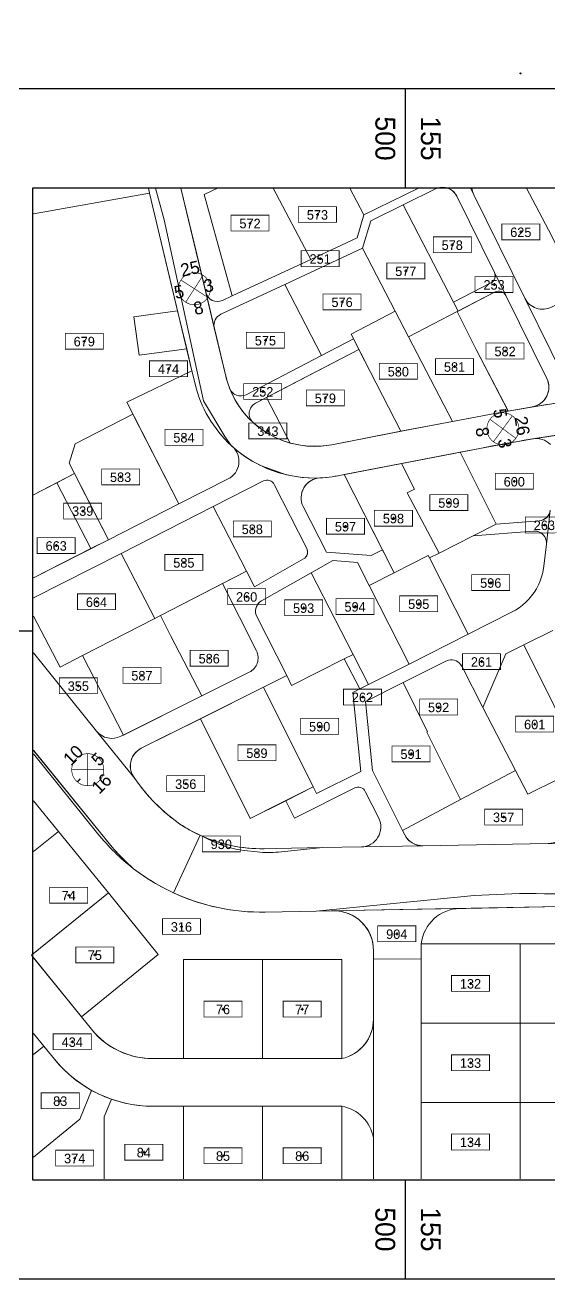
# Model space of a CAD drawing. Extents: x 155532 to 155646, y 598913 to 599004.
# Drawn here: x 155612.34 to 155625.57, y 598951.16 to 598982.8 of the extents above; entities that cross this region are included whole.
import ezdxf
from ezdxf.enums import TextEntityAlignment as Align

# ---------------------------------------------------------------- set-up
doc = ezdxf.new("R2010")
doc.units = 0
doc.header["$LTSCALE"] = 0.25
doc.layers.get('0').update_dxf_attribs({"linetype": 'CONTINUOUS'})
for name, color, linetype in [('M1202', 7, 'CONTINUOUS'), ('M1280', 7, 'CONTINUOUS'), ('Mrozeta', 7, 'CONTINUOUS'), ('PCELL', 160, 'CONTINUOUS'), ('SCELLNO', 160, 'CONTINUOUS'), ('srozeta', 7, 'CONTINUOUS')]:
    doc.layers.add(name, color=color, linetype=linetype)
doc.styles.add('hebtxt', font='hebtxt')
doc.styles.add('MVT-NOS', font='mvt-nos')

# ---------------------------------------------------------------- blocks, each defined once
blk = doc.blocks.new('C1692')
at = {"color": 255}
blk.add_circle((0, 0), 0.05, dxfattribs=at)
at = {"style": 'hebtxt'}
blk.add_attdef('TEXT', text='', height=2, dxfattribs=at).set_placement((0, 1.5), align=Align.MIDDLE)
blk = doc.blocks.new('rozeta')
at = {"layer": 'Mrozeta', "const_width": 0.25}
blk.add_lwpolyline([(6.25, 0, 1), (-6.25, 0, 1)], format="xyb", close=True, dxfattribs=at)
for points in [[(4.42, -4.42), (-4.42, 4.42)], [(4.42, 4.42), (-4.42, -4.42)]]:
    blk.add_lwpolyline(points, dxfattribs=at)
at = {"layer": 'Mrozeta', "style": 'MVT-NOS'}
blk.add_attdef('ROADNO', text='', height=2.5, dxfattribs=at).set_placement((-0.01, 4.02), align=Align.MIDDLE)
blk.add_attdef('KBL', text='', height=2.5, dxfattribs=at).set_placement((-2.13, 0.04), align=Align.MIDDLE_RIGHT)
blk.add_attdef('KBR', text='', height=2.5, dxfattribs=at).set_placement((1.91, 0.04), align=Align.MIDDLE_LEFT)
blk.add_attdef('WIDTH', text='', height=2.5, dxfattribs=at).set_placement((-0.01, -5.06), align=Align.CENTER)
blk = doc.blocks.new('CELLNO')
at = {"color": 2}
for points in [[(-0.4, 0), (0.4, 0)], [(0, 0.4), (0, -0.4)]]:
    blk.add_lwpolyline(points, dxfattribs=at)
at = {"layer": 'SCELLNO', "const_width": 0.25}
blk.add_lwpolyline([(6, 2.5), (-6, 2.5), (-6, -2.5), (6, -2.5)], close=True, dxfattribs=at)
at = {"layer": 'SCELLNO', "style": 'MVT-NOS'}
blk.add_attdef('CELLNO', text='', height=3, dxfattribs=at).set_placement((0, 0), align=Align.MIDDLE)
at = {"layer": 'SCELLNO', "style": 'MVT-NOS', "flags": 1}
for tag, p in [('CODE', (-0.29, -6)), ('AREA', (0.21, -8.97))]:
    blk.add_attdef(tag, text='', height=2.5, dxfattribs=at).set_placement(p, align=Align.CENTER)
blk = doc.blocks.new('A$C0B20223A')
at = {"layer": 'M1202'}
for p, q in [((119.04, 300.3), (119.04, 275.3)), ((0, 163.57), (25, 163.57)), ((119.04, 25), (119.04, 0))]:
    blk.add_line(p, q, dxfattribs=at)
for points in [[(0, 0), (300.48, 0), (300.48, 300.3), (0, 300.3), (0, 0)], [(25, 25), (275.48, 25), (275.48, 275.3), (25, 275.3), (25, 25)]]:
    blk.add_lwpolyline(points, dxfattribs=at)
at = {"layer": 'PCELL', "lineweight": 0}
for points in [[(54.22, 275.29), (54.53, 273.99), (25.22, 268.82)], [(85.77, 275.29), (95.2, 257.3), (75.39, 248.07), (68.34, 273.68), (71.64, 275.29)], [(105.13, 275.29), (108.65, 268.51), (106.93, 262.77), (95.2, 257.3), (85.77, 275.29)], [(122.43, 275.29), (108.65, 268.51), (105.13, 275.29)], [(25.22, 268.82), (54.53, 273.99), (61.61, 244.31), (50.57, 242.76), (51.92, 233.08), (63.89, 234.76), (65.22, 229.2), (48.75, 221.23), (50.28, 218.26), (35.72, 210.73), (34.2, 205.84), (35.54, 203.25), (25.22, 197.88)], [(163.13, 110.04), (155.22, 109.9), (155.94, 109.96)], [(156.32, 163.65), (149.06, 160.05), (144.45, 157.77), (138.69, 144.23), (133.33, 154.62), (133.07, 155.04), (132.75, 155.4), (132.37, 155.71), (131.95, 155.96), (131.49, 156.13), (131.01, 156.23), (130.52, 156.24), (130.04, 156.18), (129.32, 155.92), (118.54, 150.49), (109.08, 145.71), (110.83, 128.3), (118.38, 113.2), (118.94, 112.08), (119.26, 111.53), (119.65, 111.03), (120.09, 110.58), (120.59, 110.19), (121.13, 109.86), (121.71, 109.61), (122.32, 109.43), (123.51, 109.31), (108, 109.03), (108.63, 109.08), (109.25, 109.21), (109.85, 109.42), (110.41, 109.7), (110.94, 110.05), (111.42, 110.46), (111.84, 110.93), (112.2, 111.45), (112.49, 112.01), (112.7, 112.61), (112.84, 113.22), (112.9, 113.85), (112.89, 114.49), (112.79, 115.11), (112.38, 116.26), (109, 123.03), (108.78, 123.36), (108.51, 123.65), (108.18, 123.88), (107.81, 124.04), (107.42, 124.12), (107.02, 124.12), (106.31, 123.92), (91.08, 116.31), (88.89, 120.69), (95.86, 124.17), (96.71, 122.47), (107.84, 128.04), (105.84, 147.99), (107.6, 148.88), (109.82, 150.01), (120.07, 155.18), (135, 162.72), (145.94, 168.24), (146.9, 168.77), (147.82, 169.36), (148.69, 170.03), (149.51, 170.75), (150.28, 171.53), (150.98, 172.37), (151.63, 173.26), (152.21, 174.19), (152.71, 175.16), (153.15, 176.16), (153.51, 177.2), (153.8, 178.25), (154.08, 179.91), (154.71, 185.4), (155.7, 194)], [(155.76, 210.55), (155.29, 210.97), (154.77, 211.34), (154.21, 211.63), (153.62, 211.85), (153, 212), (152.38, 212.06), (151.49, 212.02), (163.63, 213.86)], [(155.54, 193.31), (155.34, 192.87), (155.06, 192.46), (154.72, 192.11), (154.33, 191.81), (153.9, 191.58), (153.44, 191.43), (152.95, 191.35), (142.05, 190.51), (132.99, 208.65), (137.9, 209.6), (145.15, 210.94), (151.36, 212), (152.38, 212.06), (153, 212), (153.62, 211.85), (154.21, 211.63), (154.77, 211.34), (155.29, 210.97), (155.76, 210.55)], [(25.22, 197.88), (31.1, 200.94), (39.72, 184.3), (25.22, 176.94)], [(25.22, 171.9), (47.31, 183.11), (55.87, 166.69), (37.62, 157.3), (31.93, 154.37), (25.22, 167.23)], [(164.25, 129.36), (149.06, 160.05), (156.32, 163.65)], [(25.22, 133.39), (44.28, 109.92), (44.28, 109.92), (44.28, 109.91), (45.57, 108.39), (46.92, 106.91), (48.33, 105.49), (50.49, 103.53), (52.15, 102.3), (53.85, 101.15), (55.6, 100.06), (57.38, 99.04), (60.55, 97.44), (62.44, 96.62), (64.36, 95.86), (66.3, 95.19), (68.27, 94.59), (70.26, 94.06), (72.27, 93.61), (74.3, 93.25), (76.34, 92.96), (78.38, 92.75), (80.44, 92.62), (83.74, 92.57), (96.57, 92.81), (100.88, 92.89), (102.45, 92.8), (103.33, 92.63), (104.19, 92.39), (105.03, 92.07), (105.83, 91.68), (106.6, 91.22), (107.32, 90.69), (107.99, 90.1), (108.61, 89.45), (109.16, 88.75), (109.66, 88.01), (110.08, 87.22), (110.43, 86.4), (110.7, 85.54), (110.9, 84.67), (111.02, 83.79), (111.06, 82.89), (111.06, 80.75), (111.06, 65.59), (111, 64.44), (110.86, 63.54), (110.64, 62.66), (110.34, 61.81), (109.97, 60.98), (109.53, 60.19), (109.02, 59.45), (108.44, 58.75), (107.81, 58.1), (107.12, 57.51), (106.38, 56.98), (105.6, 56.53), (104.78, 56.14), (103.94, 55.83), (103.06, 55.59), (103.06, 80.59), (83.06, 80.59), (63.06, 80.59), (63.06, 55.59), (55.38, 55.59), (54.04, 55.63), (52.78, 55.76), (51.54, 55.96), (50.3, 56.24), (49.09, 56.6), (47.9, 57.04), (46.75, 57.55), (45.62, 58.13), (44.54, 58.78), (43.5, 59.5), (42.5, 60.28), (41.56, 61.13), (40.68, 62.03), (39.85, 62.99), (37.29, 66.14), (56.71, 81.89), (44.11, 97.42), (31.5, 112.95), (25.22, 120.69)], [(25.22, 120.69), (31.5, 112.95), (25.22, 107.85)], [(25.22, 107.85), (31.5, 112.95), (44.11, 97.42), (25.22, 82.1)], [(123.06, 25.29), (123.06, 80.73), (111.06, 80.75), (111.06, 25.29)], [(25.22, 61.96), (27.82, 58.77), (25.22, 56.65)], [(123.06, 25.29), (123.06, 44.56), (148.06, 44.56), (148.06, 25.29)], [(148.06, 25.29), (148.06, 44.56), (173.06, 44.56), (173.06, 25.29)], [(83.06, 25.29), (83.06, 43.59), (103.06, 43.59), (103.06, 25.29)]]:
    blk.add_lwpolyline(points, dxfattribs=at)
for points in [[(56.05, 275.29), (58.18, 267.26), (68.1, 221.62), (73.51, 212.61), (75.14, 210.32, -0.14903), (66, 225.92), (65.22, 229.2), (54.53, 273.99), (54.22, 275.29)], [(275.22, 228.51, 0.018749), (253.15, 226.28), (163.63, 213.86, 0.013145), (137.9, 209.6), (102.03, 202.68, -0.011497), (100.62, 202.44, -0.094106), (89.06, 202.94), (84.62, 204.5), (82.38, 205.35, -0.071165), (75.14, 210.32), (73.51, 212.61), (68.1, 221.62), (58.18, 267.26), (56.05, 275.29)], [(71.64, 275.29), (68.34, 273.68), (75.39, 248.07), (72.92, 246.92, -0.474611), (68.73, 248.95), (62.45, 275.29)], [(62.45, 275.29), (66.44, 258.57), (73.78, 227.78, 0.02229), (74.35, 225.81, 0.375813), (100.51, 210.53), (105.29, 211.45), (118.96, 214.09), (143.49, 218.77), (155.01, 220.68), (162.27, 221.75, -0.000002), (162.3, 221.75), (162.36, 221.76), (162.41, 221.77, -0.000058), (162.53, 221.78), (165.17, 222.15), (165.57, 222.2), (181.79, 224.46), (221.3, 229.94), (236.7, 232.08), (275.22, 236.16)], [(129.97, 275.29), (130.02, 275.18, 0.214952), (126.74, 275.07), (118.54, 271.03), (110.4, 267.03), (108.32, 260.11), (88.64, 250.94), (72.51, 243.43, 0.35629), (70.86, 240.01), (68.73, 248.95, 0.474611), (72.92, 246.92), (75.39, 248.07), (95.2, 257.3), (106.93, 262.77), (108.65, 268.51), (122.43, 275.29)], [(135.55, 275.29), (136.38, 273.6), (149.26, 247.5), (155.9, 234.05), (160.4, 224.94), (160.4, 224.94, 0.32314), (165.57, 222.2, 0.006716), (151.13, 220.07, 0.504367), (154.82, 227.22), (144.46, 248.19), (141.59, 254.02), (132.09, 273.25, 0.182676), (130.02, 275.18), (129.97, 275.29)], [(135.89, 275.29, 0.088618), (136.38, 273.6), (135.55, 275.29)], [(155.9, 234.05), (149.26, 247.5, 0.417807), (156.02, 245.26)], [(25.22, 176.94), (44.17, 186.56), (61.93, 195.57), (74.36, 201.88, 0.526965), (75.44, 210.06, 0.196889), (97.57, 202.15, 0.544803), (93.34, 194.89), (99.18, 183.4), (110.5, 182.59), (113.3, 184.02), (116.27, 178.18), (110, 174.99), (107.03, 180.83), (100.82, 181.28), (95.32, 178.18), (82.8, 171.11, 0.401185), (81.6, 167.14), (89.15, 152.24), (83.32, 149.32), (67.43, 141.4), (52.43, 133.91, 0.4787), (50.77, 126.31), (41.14, 138.26, 0.352539), (47.27, 136.93), (48.04, 137.31), (67.69, 147.11), (79.71, 153.11, 0.416091), (81.49, 158.5), (72.9, 175.46), (78.99, 178.6), (81, 174.69), (93.41, 181.69, 0.40148), (94.21, 184.34), (86, 200.5, 0.414054), (83.31, 201.38), (70.6, 194.93), (47.31, 183.11), (25.22, 171.9)], [(25.22, 167.23), (31.93, 154.37), (37.62, 157.3), (47.94, 137.26), (47.27, 136.93, -0.352539), (41.14, 138.26), (25.22, 158.03)], [(25.22, 133.4), (44.28, 109.92, 0.044671), (50.49, 103.53, -0.059635), (41.48, 112.33), (25.22, 132.52)], [(275.22, 92.77), (260.06, 94.03, 0.003103), (214.98, 96.59, 0.003445), (147.94, 97.24), (136.46, 96.8), (96.57, 92.81), (83.74, 92.57, -0.113195), (60.55, 97.44), (67.26, 111.97), (70.33, 110.48, 0.084556), (78.39, 108.14), (81.7, 107.76, 0.053802), (87.06, 107.72), (98.18, 108.84), (108, 109.03), (123.51, 109.31), (155.19, 109.9), (155.21, 109.9), (155.22, 109.9, -0.002962), (171.04, 110.14, -0.007655), (210.54, 109.78, 0.005741), (224.52, 109.2, -0.010409), (275.22, 106.31, -0.010409)], [(275.22, 90.42, 0.024317), (158.24, 93.95), (104.2, 92.95), (96.57, 92.81), (136.46, 96.8), (147.94, 97.24), (189.25, 97.02), (214.98, 96.59), (233.91, 95.6), (260.06, 94.03), (275.22, 92.77)], [(25.22, 81.01), (37.29, 66.14), (39.85, 62.99, 0.226016), (55.38, 55.59), (63.06, 55.59), (83.06, 55.59), (85.31, 55.59), (101.85, 55.59), (103.06, 55.59, 0.350782), (111.06, 65.59), (111.06, 35.59, 0.310029), (103.06, 43.59), (83.06, 43.59), (63.06, 43.59), (55.38, 43.59, -0.226015), (30.53, 55.43), (27.82, 58.77), (25.22, 61.96)], [(25.22, 56.65), (27.82, 58.77), (30.53, 55.43, 0.096149), (39.88, 47.59), (36.88, 40.34), (25.22, 30.77)], [(25.22, 30.77), (36.88, 40.34), (39.88, 47.59, 0.043065), (44.9, 45.35), (43.06, 40.9), (43.06, 25.29)], [(103.06, 25.29), (103.06, 43.59, -0.310029), (111.06, 35.59), (111.06, 25.29)]]:
    blk.add_lwpolyline(points, format="xyb", dxfattribs=at)
for points in [[(118.54, 271.03), (126.74, 275.07), (127.8, 275.42), (128.37, 275.48), (128.93, 275.46), (129.49, 275.36), (130.02, 275.18), (130.58, 274.9), (131.05, 274.57), (131.46, 274.18), (131.81, 273.74), (132.09, 273.25), (141.59, 254.02), (141.78, 253.35), (141.79, 252.95), (141.71, 252.56), (141.56, 252.19), (141.33, 251.86), (141.05, 251.58), (140.71, 251.36), (131.28, 246.46)], [(116.57, 244.2), (108.32, 260.11), (110.4, 267.03), (118.54, 271.03), (131.28, 246.46), (132.43, 244.24), (132.16, 244.11), (119.91, 237.75)], [(61.61, 244.31), (63.89, 234.76), (51.92, 233.08), (50.57, 242.76)], [(130.99, 216.38), (117.99, 213.9), (110.26, 228.96), (110.26, 229), (105.4, 238.46), (116.57, 244.2), (119.91, 237.75)], [(143.49, 218.77), (130.99, 216.38), (119.91, 237.75), (132.16, 244.11), (137.01, 234.53), (145.07, 219.05)], [(61.93, 195.57), (44.17, 186.56), (36.92, 200.59), (35.54, 203.25), (34.2, 205.84), (35.72, 210.73), (50.28, 218.26)], [(103.66, 202.99), (118.1, 205.78), (121.45, 199.32), (119.53, 198.36), (127.65, 183.19), (125.22, 181.95), (124.9, 182.57), (116.27, 178.18)], [(118.1, 205.78), (132.99, 208.65), (142.05, 190.51), (136.24, 187.56), (127.65, 183.19), (119.53, 198.36), (121.45, 199.32)], [(39.72, 184.3), (31.1, 200.94), (35.54, 203.25), (44.17, 186.56)], [(70.6, 194.93), (83.31, 201.38), (84.02, 201.58), (84.42, 201.58), (84.81, 201.5), (85.18, 201.35), (85.51, 201.12), (85.78, 200.84), (86, 200.5), (94.21, 184.34), (94.41, 183.72), (94.43, 183.32), (94.36, 182.93), (94.22, 182.55), (94.01, 182.21), (93.74, 181.92), (93.41, 181.69), (81, 174.69), (78.99, 178.6), (73.19, 189.89)], [(47.31, 183.11), (70.6, 194.93), (73.19, 189.89), (78.99, 178.6), (57.24, 167.4), (55.87, 166.69)], [(127.65, 183.19), (136.24, 187.56), (151.5, 188.73), (152.37, 188.67), (152.84, 188.53), (153.28, 188.31), (153.68, 188.03), (154.02, 187.68), (154.31, 187.28), (154.52, 186.84), (154.67, 186.37), (154.73, 185.89), (154.71, 185.4), (154.08, 179.91), (153.8, 178.25), (153.51, 177.2), (153.15, 176.16), (152.71, 175.16), (152.21, 174.19), (151.63, 173.26), (150.98, 172.37), (150.28, 171.53), (149.51, 170.75), (148.69, 170.03), (147.82, 169.36), (146.9, 168.77), (145.94, 168.24), (135, 162.72), (125.22, 181.95)], [(107.03, 180.83), (110, 174.99), (120.07, 155.18), (109.82, 150.01), (105.93, 157.57), (95.32, 178.18), (100.82, 181.28)], [(116.27, 178.18), (124.9, 182.57), (125.22, 181.95), (135, 162.72), (120.07, 155.18), (110, 174.99)], [(95.32, 178.18), (105.93, 157.57), (103.69, 156.45), (90.4, 149.77), (89.15, 152.24), (81.6, 167.14), (81.37, 167.75), (81.29, 168.24), (81.28, 168.73), (81.36, 169.21), (81.52, 169.67), (81.74, 170.11), (82.04, 170.5), (82.39, 170.83), (82.8, 171.11)], [(67.69, 147.11), (47.94, 137.26), (37.62, 157.3), (55.87, 166.69), (57.24, 167.4), (59.83, 162.37)], [(157.55, 126.04), (150, 122.3), (146.89, 128.33), (138.69, 144.23), (144.45, 157.77), (149.06, 160.05), (164.25, 129.36)], [(83.32, 149.32), (89.15, 152.24), (90.4, 149.77), (103.69, 156.45), (107.6, 148.88), (105.84, 147.99), (107.84, 128.04), (96.71, 122.47), (95.86, 124.17)], [(103.69, 156.45), (105.93, 157.57), (109.82, 150.01), (107.6, 148.88)], [(146.89, 128.33), (133.07, 121), (124.49, 137.99), (124.68, 138.09), (118.54, 150.49), (129.32, 155.92), (130.04, 156.18), (130.52, 156.24), (131.01, 156.23), (131.49, 156.13), (131.95, 155.96), (132.37, 155.71), (132.75, 155.4), (133.07, 155.04), (133.33, 154.62), (138.69, 144.23)], [(95.86, 124.17), (87.1, 119.79), (79.95, 116.22), (67.39, 141.38), (83.32, 149.32)], [(118.38, 113.2), (110.83, 128.3), (109.08, 145.71), (118.54, 150.49), (124.68, 138.09), (124.49, 137.99), (133.07, 121)], [(108, 109.03), (98.18, 108.84), (86.48, 108.63), (83.45, 108.57), (80.53, 108.63), (78.82, 108.78), (77.11, 109), (75.42, 109.3), (73.74, 109.68), (72.08, 110.14), (70.44, 110.68), (68.84, 111.29), (67.26, 111.97), (65.15, 113.03), (63.65, 113.88), (62.2, 114.8), (59.77, 116.62), (58.32, 117.83), (56.91, 119.11), (55.56, 120.44), (54.27, 121.83), (53.04, 123.27), (51.87, 124.76), (50.77, 126.31), (50.37, 126.88), (50.08, 127.45), (49.86, 128.04), (49.72, 128.66), (49.66, 129.29), (49.69, 129.92), (49.79, 130.54), (49.96, 131.15), (50.22, 131.73), (50.54, 132.27), (50.93, 132.77), (51.38, 133.21), (51.88, 133.6), (52.43, 133.91), (67.39, 141.38), (79.95, 116.22), (88.89, 120.69), (91.08, 116.31), (106.31, 123.92), (107.02, 124.12), (107.42, 124.12), (107.81, 124.04), (108.18, 123.88), (108.51, 123.65), (108.78, 123.36), (109, 123.03), (112.38, 116.26), (112.79, 115.11), (112.89, 114.49), (112.9, 113.85), (112.84, 113.22), (112.7, 112.61), (112.49, 112.01), (112.2, 111.45), (111.84, 110.93), (111.42, 110.46), (110.94, 110.05), (110.41, 109.7), (109.85, 109.42), (109.25, 109.21), (108.63, 109.08)], [(24.69, 81.67), (44.11, 97.42), (56.71, 81.89), (37.29, 66.14)], [(148.06, 84.56), (173.06, 84.56), (173.06, 80.11), (173.06, 64.56), (148.06, 64.56)], [(83.06, 80.59), (83.06, 55.59), (63.06, 55.59), (63.06, 80.59)], [(103.06, 80.59), (103.06, 55.59), (101.85, 55.59), (85.31, 55.59), (83.06, 55.59), (83.06, 80.59)], [(123.06, 44.56), (123.06, 64.56), (148.06, 64.56), (148.06, 44.56)], [(148.06, 44.56), (148.06, 64.56), (173.06, 64.56), (173.06, 44.56)]]:
    blk.add_lwpolyline(points, close=True, dxfattribs=at)
at = {"layer": 'PCELL', "lineweight": 0, "ltscale": 0.3, "flags": 128}
for points in [[(135.89, 275.29, 0.088618), (136.38, 273.6), (149.26, 247.5, 0.417807), (156.02, 245.26), (157.51, 246.02, -0.080856), (163.63, 247.98), (155.26, 264.74), (149.68, 275.29)], [(149.68, 275.29), (155.26, 264.74), (163.63, 247.98, -0.011629), (164.55, 248.09), (172.32, 248.89), (166.79, 259.62), (171.37, 261.95), (167.71, 268.91), (168.94, 269.57), (165.86, 275.29)], [(25.22, 133.39), (44.28, 109.91, 0.04463), (50.49, 103.53, 0.055643), (60.55, 97.44), (67.26, 111.97, -0.039232), (62.2, 114.8, -0.090908), (50.77, 126.31), (41.14, 138.26), (25.22, 158.03)]]:
    blk.add_lwpolyline(points, format="xyb", dxfattribs=at)
blk.add_lwpolyline([(108.32, 260.11), (88.65, 250.94), (97.93, 233.03), (106.03, 237.24), (105.4, 238.46), (116.57, 244.2)], close=True, dxfattribs=at)
at = {"layer": 'PCELL', "lineweight": 0}
for points in [[(141.75, 249.08), (132.43, 244.24), (131.28, 246.46), (140.71, 251.36, 0.408413), (141.59, 254.02), (144.46, 248.19, 0.420038)], [(74.74, 224.72, 0.445443), (78.92, 223.15), (97.93, 233.03), (105.99, 237.22), (107.37, 234.55), (85.15, 223.01), (81.29, 221, 0.521493), (80.65, 216.13, -0.114855)], [(81.29, 221), (84.08, 222.46), (90.04, 210.94, -0.118222), (80.65, 216.13, -0.521493)], [(155.7, 194), (154.71, 185.4, 0.471496), (151.5, 188.73), (136.24, 187.56), (142.05, 190.51), (152.95, 191.35, 0.359161)], [(155.19, 109.9), (123.51, 109.31, -0.289077), (118.94, 112.08), (118.38, 113.2), (133.07, 121), (146.89, 128.33), (150, 122.3), (157.55, 126.04), (160.89, 119.28, -0.550217)], [(70.33, 110.48), (67.26, 111.97, 0.113195), (83.45, 108.57), (86.48, 108.63), (98.18, 108.84), (87.06, 107.72, -0.053802), (81.7, 107.76), (78.39, 108.14, -0.084556)], [(132.88, 93.48), (134.5, 93.51), (158.24, 93.95, -0.013937), (225.34, 93.32), (225.47, 93.31, -0.366592), (234.98, 84.56), (210.06, 84.56), (210.06, 65.56), (210.06, 65.26), (210.06, 65.16), (210.06, 65.11), (203.06, 65.11), (203.06, 80.11), (173.06, 80.11), (173.06, 84.56), (148.06, 84.56), (123.12, 84.56, -0.377697)], [(123.12, 84.56), (148.06, 84.56), (148.06, 64.56), (123.06, 64.56), (123.06, 83.48, -0.026954)]]:
    blk.add_lwpolyline(points, format="xyb", close=True, dxfattribs=at)
at = {"layer": 'PCELL', "lineweight": 0, "ltscale": 0.3, "flags": 128}
for points in [[(88.65, 250.94), (72.51, 243.43, 0.35629), (70.86, 240.01), (73.78, 227.78, 0.034877), (74.74, 224.72, 0.445444), (78.92, 223.15), (97.93, 233.03)], [(144.46, 248.19, 0.420038), (141.75, 249.08), (132.16, 244.11), (137.01, 234.53), (145.08, 219.03), (151.22, 220.08, 0.49892), (154.82, 227.22)], [(110.26, 228.96), (107.39, 234.56), (84.08, 222.46), (90.04, 210.94, 0.115383), (100.51, 210.53), (117.99, 213.9)], [(66, 225.92), (65.22, 229.2), (48.75, 221.23), (61.93, 195.57), (74.36, 201.88, 0.526965), (75.44, 210.06), (75.14, 210.32, -0.14903)], [(103.66, 202.99, -0.043094), (97.51, 202.14, 0.541026), (93.34, 194.89), (99.18, 183.4), (110.5, 182.59), (113.3, 184.02)], [(81.49, 158.5), (72.9, 175.46), (57.24, 167.4), (59.83, 162.37), (67.69, 147.11), (79.71, 153.11, 0.416091)]]:
    blk.add_lwpolyline(points, format="xyb", close=True, dxfattribs=at)
at = {"layer": 'PCELL', "lineweight": 0, "flags": 128}
blk.add_lwpolyline([(132.88, 93.48), (104.2, 92.95), (101.75, 92.91), (100.88, 92.89, -0.419635), (111.06, 82.89), (111.06, 80.75), (123.06, 80.73), (123.06, 83.48, -0.026954), (123.12, 84.56, -0.377697)], format="xyb", close=True, dxfattribs=at)
blk.add_lwpolyline([(63.06, 25.29), (63.06, 43.59), (55.38, 43.59, -0.083582), (44.9, 45.35), (43.06, 40.9), (43.06, 25.29)], format="xyb", dxfattribs=at)
blk.add_lwpolyline([(83.06, 25.29), (83.06, 43.59), (63.06, 43.59), (63.06, 25.29)], dxfattribs=at)
at = {"layer": 'SCELLNO', "lineweight": 0, "ltscale": 0.3}
ref = blk.add_blockref('CELLNO', (96.91, 268.62), dxfattribs=dict(at, xscale=0.8, yscale=0.8, zscale=0.8))
ref.add_attrib('CELLNO', '573', dxfattribs={"height": 2.4, "style": 'MVT-NOS'}).set_placement((96.91, 267.32), align=Align.CENTER)
ref = blk.add_blockref('CELLNO', (79.89, 266.44), dxfattribs=dict(at, xscale=0.8, yscale=0.8, zscale=0.8))
ref.add_attrib('CELLNO', '572', dxfattribs={"height": 2.4, "style": 'MVT-NOS'}).set_placement((79.89, 265.14), align=Align.CENTER)
ref = blk.add_blockref('CELLNO', (148.26, 264.23), dxfattribs=dict(at, xscale=0.8, yscale=0.8, zscale=0.8))
ref.add_attrib('CELLNO', '625', dxfattribs={"height": 2.4, "style": 'MVT-NOS'}).set_placement((148.26, 262.93), align=Align.CENTER)
ref = blk.add_blockref('CELLNO', (130.95, 260.97), dxfattribs=dict(at, xscale=0.8, yscale=0.8, zscale=0.8))
ref.add_attrib('CELLNO', '578', dxfattribs={"height": 2.4, "style": 'MVT-NOS'}).set_placement((130.95, 259.67), align=Align.CENTER)
at = {"layer": 'SCELLNO', "lineweight": 0}
ref = blk.add_blockref('CELLNO', (97.59, 257.47), dxfattribs=dict(at, xscale=0.8, yscale=0.8, zscale=0.8))
ref.add_attrib('CELLNO', '251', dxfattribs={"height": 2.4, "style": 'MVT-NOS'}).set_placement((97.59, 256.19), align=Align.CENTER)
at = {"layer": 'SCELLNO', "lineweight": 0, "ltscale": 0.3}
ref = blk.add_blockref('CELLNO', (119.22, 254.39), dxfattribs=dict(at, xscale=0.8, yscale=0.8, zscale=0.8))
ref.add_attrib('CELLNO', '577', dxfattribs={"height": 2.4, "style": 'MVT-NOS'}).set_placement((119.22, 253.09), align=Align.CENTER)
at = {"layer": 'SCELLNO', "lineweight": 0}
ref = blk.add_blockref('CELLNO', (141.51, 250.94), dxfattribs=dict(at, xscale=0.8, yscale=0.8, zscale=0.8))
ref.add_attrib('CELLNO', '253', dxfattribs={"height": 2.4, "style": 'MVT-NOS'}).set_placement((141.51, 249.66), align=Align.CENTER)
at = {"layer": 'SCELLNO', "lineweight": 0, "ltscale": 0.3}
ref = blk.add_blockref('CELLNO', (103.13, 246.57), dxfattribs=dict(at, xscale=0.8, yscale=0.8, zscale=0.8))
ref.add_attrib('CELLNO', '576', dxfattribs={"height": 2.4, "style": 'MVT-NOS'}).set_placement((103.13, 245.27), align=Align.CENTER)
at = {"layer": 'SCELLNO', "lineweight": 0}
ref = blk.add_blockref('CELLNO', (38.03, 236.62), dxfattribs=dict(at, xscale=0.8, yscale=0.8, zscale=0.8))
ref.add_attrib('CELLNO', '679', dxfattribs={"height": 2.4, "style": 'MVT-NOS'}).set_placement((38.03, 235.35), align=Align.CENTER)
at = {"layer": 'SCELLNO', "lineweight": 0, "ltscale": 0.3}
ref = blk.add_blockref('CELLNO', (83.77, 236.88), dxfattribs=dict(at, xscale=0.8, yscale=0.8, zscale=0.8))
ref.add_attrib('CELLNO', '575', dxfattribs={"height": 2.4, "style": 'MVT-NOS'}).set_placement((83.77, 235.58), align=Align.CENTER)
ref = blk.add_blockref('CELLNO', (144.29, 234.17), dxfattribs=dict(at, xscale=0.8, yscale=0.8, zscale=0.8))
ref.add_attrib('CELLNO', '582', dxfattribs={"height": 2.4, "style": 'MVT-NOS'}).set_placement((144.29, 232.86), align=Align.CENTER)
at = {"layer": 'SCELLNO', "lineweight": 0}
ref = blk.add_blockref('CELLNO', (59.3, 229.68), dxfattribs=dict(at, xscale=0.8, yscale=0.8, zscale=0.8))
ref.add_attrib('CELLNO', '474', dxfattribs={"height": 2.4, "style": 'MVT-NOS'}).set_placement((59.3, 228.4), align=Align.CENTER)
at = {"layer": 'SCELLNO', "lineweight": 0, "ltscale": 0.3}
ref = blk.add_blockref('CELLNO', (117.33, 229.05), dxfattribs=dict(at, xscale=0.8, yscale=0.8, zscale=0.8))
ref.add_attrib('CELLNO', '580', dxfattribs={"height": 2.4, "style": 'MVT-NOS'}).set_placement((117.33, 227.75), align=Align.CENTER)
ref = blk.add_blockref('CELLNO', (131.52, 230.24), dxfattribs=dict(at, xscale=0.8, yscale=0.8, zscale=0.8))
ref.add_attrib('CELLNO', '581', dxfattribs={"height": 2.4, "style": 'MVT-NOS'}).set_placement((131.52, 228.94), align=Align.CENTER)
at = {"layer": 'SCELLNO', "lineweight": 0}
ref = blk.add_blockref('CELLNO', (83.1, 223.95), dxfattribs=dict(at, xscale=0.8, yscale=0.8, zscale=0.8))
ref.add_attrib('CELLNO', '252', dxfattribs={"height": 2.4, "style": 'MVT-NOS'}).set_placement((83.1, 222.67), align=Align.CENTER)
at = {"layer": 'SCELLNO', "lineweight": 0, "ltscale": 0.3}
ref = blk.add_blockref('CELLNO', (98.9, 222.34), dxfattribs=dict(at, xscale=0.8, yscale=0.8, zscale=0.8))
ref.add_attrib('CELLNO', '579', dxfattribs={"height": 2.4, "style": 'MVT-NOS'}).set_placement((98.9, 221.04), align=Align.CENTER)
at = {"layer": 'SCELLNO', "lineweight": 0}
ref = blk.add_blockref('CELLNO', (84.39, 214.02), dxfattribs=dict(at, xscale=0.8, yscale=0.8, zscale=0.8))
ref.add_attrib('CELLNO', '343', dxfattribs={"height": 2.4, "style": 'MVT-NOS'}).set_placement((84.39, 212.74), align=Align.CENTER)
at = {"layer": 'SCELLNO', "lineweight": 0, "ltscale": 0.3}
ref = blk.add_blockref('CELLNO', (63.2, 212.39), dxfattribs=dict(at, xscale=0.8, yscale=0.8, zscale=0.8))
ref.add_attrib('CELLNO', '584', dxfattribs={"height": 2.4, "style": 'MVT-NOS'}).set_placement((63.2, 211.09), align=Align.CENTER)
ref = blk.add_blockref('CELLNO', (47.2, 202.41), dxfattribs=dict(at, xscale=0.8, yscale=0.8, zscale=0.8))
ref.add_attrib('CELLNO', '583', dxfattribs={"height": 2.4, "style": 'MVT-NOS'}).set_placement((47.2, 201.11), align=Align.CENTER)
ref = blk.add_blockref('CELLNO', (146.61, 201.29), dxfattribs=dict(at, xscale=0.8, yscale=0.8, zscale=0.8))
ref.add_attrib('CELLNO', '600', dxfattribs={"height": 2.4, "style": 'MVT-NOS'}).set_placement((146.61, 199.98), align=Align.CENTER)
ref = blk.add_blockref('CELLNO', (130.1, 195.92), dxfattribs=dict(at, xscale=0.8, yscale=0.8, zscale=0.8))
ref.add_attrib('CELLNO', '599', dxfattribs={"height": 2.4, "style": 'MVT-NOS'}).set_placement((130.1, 194.62), align=Align.CENTER)
at = {"layer": 'SCELLNO', "lineweight": 0, "ltscale": 3, "xscale": 0.8, "yscale": 0.8, "zscale": 0.8}
blk.add_blockref('CELLNO', (37.63, 193.77), dxfattribs=at).add_auto_attribs({'CELLNO': '339'})
at = {"layer": 'SCELLNO', "lineweight": 0, "ltscale": 0.3}
ref = blk.add_blockref('CELLNO', (116.1, 191.98), dxfattribs=dict(at, xscale=0.8, yscale=0.8, zscale=0.8))
ref.add_attrib('CELLNO', '598', dxfattribs={"height": 2.4, "style": 'MVT-NOS'}).set_placement((116.1, 190.68), align=Align.CENTER)
ref = blk.add_blockref('CELLNO', (80.46, 189.28), dxfattribs=dict(at, xscale=0.8, yscale=0.8, zscale=0.8))
ref.add_attrib('CELLNO', '588', dxfattribs={"height": 2.4, "style": 'MVT-NOS'}).set_placement((80.46, 187.97), align=Align.CENTER)
ref = blk.add_blockref('CELLNO', (103.99, 189.94), dxfattribs=dict(at, xscale=0.8, yscale=0.8, zscale=0.8))
ref.add_attrib('CELLNO', '597', dxfattribs={"height": 2.4, "style": 'MVT-NOS'}).set_placement((103.99, 188.63), align=Align.CENTER)
at = {"layer": 'SCELLNO', "lineweight": 0}
ref = blk.add_blockref('CELLNO', (154.21, 190.26), dxfattribs=dict(at, xscale=0.8, yscale=0.8, zscale=0.8))
ref.add_attrib('CELLNO', '263', dxfattribs={"height": 2.4, "style": 'MVT-NOS'}).set_placement((154.21, 188.98), align=Align.CENTER)
at = {"layer": 'SCELLNO', "lineweight": 0, "ltscale": 0.3}
ref = blk.add_blockref('CELLNO', (30.94, 185.07), dxfattribs=dict(at, xscale=0.8, yscale=0.8, zscale=0.8))
ref.add_attrib('CELLNO', '663', dxfattribs={"height": 2.4, "style": 'MVT-NOS'}).set_placement((30.94, 183.77), align=Align.CENTER)
ref = blk.add_blockref('CELLNO', (63.18, 180.81), dxfattribs=dict(at, xscale=0.8, yscale=0.8, zscale=0.8))
ref.add_attrib('CELLNO', '585', dxfattribs={"height": 2.4, "style": 'MVT-NOS'}).set_placement((63.18, 179.51), align=Align.CENTER)
ref = blk.add_blockref('CELLNO', (140.67, 175.72), dxfattribs=dict(at, xscale=0.8, yscale=0.8, zscale=0.8))
ref.add_attrib('CELLNO', '596', dxfattribs={"height": 2.4, "style": 'MVT-NOS'}).set_placement((140.67, 174.42), align=Align.CENTER)
at = {"layer": 'SCELLNO', "lineweight": 0}
ref = blk.add_blockref('CELLNO', (79.03, 172.18), dxfattribs=dict(at, xscale=0.8, yscale=0.8, zscale=0.8))
ref.add_attrib('CELLNO', '260', dxfattribs={"height": 2.4, "style": 'MVT-NOS'}).set_placement((79.03, 170.9), align=Align.CENTER)
at = {"layer": 'SCELLNO', "lineweight": 0, "ltscale": 0.3}
ref = blk.add_blockref('CELLNO', (41.11, 170.88), dxfattribs=dict(at, xscale=0.8, yscale=0.8, zscale=0.8))
ref.add_attrib('CELLNO', '664', dxfattribs={"height": 2.4, "style": 'MVT-NOS'}).set_placement((41.11, 169.58), align=Align.CENTER)
ref = blk.add_blockref('CELLNO', (93.42, 169.37), dxfattribs=dict(at, xscale=0.8, yscale=0.8, zscale=0.8))
ref.add_attrib('CELLNO', '593', dxfattribs={"height": 2.4, "style": 'MVT-NOS'}).set_placement((93.42, 168.07), align=Align.CENTER)
ref = blk.add_blockref('CELLNO', (106.41, 169.69), dxfattribs=dict(at, xscale=0.8, yscale=0.8, zscale=0.8))
ref.add_attrib('CELLNO', '594', dxfattribs={"height": 2.4, "style": 'MVT-NOS'}).set_placement((106.41, 168.39), align=Align.CENTER)
ref = blk.add_blockref('CELLNO', (122.49, 170.39), dxfattribs=dict(at, xscale=0.8, yscale=0.8, zscale=0.8))
ref.add_attrib('CELLNO', '595', dxfattribs={"height": 2.4, "style": 'MVT-NOS'}).set_placement((122.49, 169.09), align=Align.CENTER)
ref = blk.add_blockref('CELLNO', (69.58, 156.63), dxfattribs=dict(at, xscale=0.8, yscale=0.8, zscale=0.8))
ref.add_attrib('CELLNO', '586', dxfattribs={"height": 2.4, "style": 'MVT-NOS'}).set_placement((69.58, 155.33), align=Align.CENTER)
ref = blk.add_blockref('CELLNO', (138.33, 155.79), dxfattribs=dict(at, xscale=0.8, yscale=0.8, zscale=0.8))
ref.add_attrib('CELLNO', '261', dxfattribs={"height": 2.4, "style": 'MVT-NOS'}).set_placement((138.33, 154.49), align=Align.CENTER)
ref = blk.add_blockref('CELLNO', (52.59, 152.33), dxfattribs=dict(at, xscale=0.8, yscale=0.8, zscale=0.8))
ref.add_attrib('CELLNO', '587', dxfattribs={"height": 2.4, "style": 'MVT-NOS'}).set_placement((52.59, 151.03), align=Align.CENTER)
at = {"layer": 'SCELLNO', "lineweight": 0}
ref = blk.add_blockref('CELLNO', (36.53, 149.68), dxfattribs=dict(at, xscale=0.8, yscale=0.8, zscale=0.8))
ref.add_attrib('CELLNO', '355', dxfattribs={"height": 2.4, "style": 'MVT-NOS'}).set_placement((36.53, 148.41), align=Align.CENTER)
ref = blk.add_blockref('CELLNO', (108.28, 146.84), dxfattribs=dict(at, xscale=0.8, yscale=0.8, zscale=0.8))
ref.add_attrib('CELLNO', '262', dxfattribs={"height": 2.4, "style": 'MVT-NOS'}).set_placement((108.28, 145.56), align=Align.CENTER)
at = {"layer": 'SCELLNO', "lineweight": 0, "ltscale": 0.3}
ref = blk.add_blockref('CELLNO', (127.5, 144.33), dxfattribs=dict(at, xscale=0.8, yscale=0.8, zscale=0.8))
ref.add_attrib('CELLNO', '592', dxfattribs={"height": 2.4, "style": 'MVT-NOS'}).set_placement((127.5, 143.03), align=Align.CENTER)
ref = blk.add_blockref('CELLNO', (97.47, 139.46), dxfattribs=dict(at, xscale=0.8, yscale=0.8, zscale=0.8))
ref.add_attrib('CELLNO', '590', dxfattribs={"height": 2.4, "style": 'MVT-NOS'}).set_placement((97.47, 138.16), align=Align.CENTER)
ref = blk.add_blockref('CELLNO', (151.76, 140.02), dxfattribs=dict(at, xscale=0.8, yscale=0.8, zscale=0.8))
ref.add_attrib('CELLNO', '601', dxfattribs={"height": 2.4, "style": 'MVT-NOS'}).set_placement((151.76, 138.72), align=Align.CENTER)
ref = blk.add_blockref('CELLNO', (81.63, 132.77), dxfattribs=dict(at, xscale=0.8, yscale=0.8, zscale=0.8))
ref.add_attrib('CELLNO', '589', dxfattribs={"height": 2.4, "style": 'MVT-NOS'}).set_placement((81.63, 131.47), align=Align.CENTER)
ref = blk.add_blockref('CELLNO', (120.55, 132.51), dxfattribs=dict(at, xscale=0.8, yscale=0.8, zscale=0.8))
ref.add_attrib('CELLNO', '591', dxfattribs={"height": 2.4, "style": 'MVT-NOS'}).set_placement((120.55, 131.21), align=Align.CENTER)
ref = blk.add_blockref('CELLNO', (63.65, 124.98), dxfattribs=dict(at, xscale=0.8, yscale=0.8, zscale=0.8))
ref.add_attrib('CELLNO', '356', dxfattribs={"height": 2.4, "style": 'MVT-NOS'}).set_placement((63.65, 123.67), align=Align.CENTER)
at = {"layer": 'SCELLNO', "lineweight": 0}
ref = blk.add_blockref('CELLNO', (143.91, 116.56), dxfattribs=dict(at, xscale=0.8, yscale=0.8, zscale=0.8))
ref.add_attrib('CELLNO', '357', dxfattribs={"height": 2.4, "style": 'MVT-NOS'}).set_placement((143.91, 115.29), align=Align.CENTER)
at = {"layer": 'SCELLNO', "lineweight": 0, "ltscale": 0.3}
ref = blk.add_blockref('CELLNO', (72.63, 109.78), dxfattribs=dict(at, xscale=0.8, yscale=0.8, zscale=0.8))
ref.add_attrib('CELLNO', '930', dxfattribs={"height": 2.4, "style": 'MVT-NOS'}).set_placement((72.63, 108.48), align=Align.CENTER)
at = {"layer": 'SCELLNO', "lineweight": 0}
ref = blk.add_blockref('CELLNO', (34.1, 96.82), dxfattribs=dict(at, xscale=0.8, yscale=0.8, zscale=0.8))
ref.add_attrib('CELLNO', '74', dxfattribs={"height": 2.4, "style": 'MVT-NOS'}).set_placement((34.1, 95.54), align=Align.CENTER)
at = {"layer": 'SCELLNO', "lineweight": 0, "ltscale": 3}
ref = blk.add_blockref('CELLNO', (62.57, 88.94), dxfattribs=dict(at, xscale=0.8, yscale=0.8, zscale=0.8))
ref.add_attrib('CELLNO', '316', dxfattribs={"height": 2.4, "style": 'MVT-NOS'}).set_placement((62.57, 87.63), align=Align.CENTER)
at = {"layer": 'SCELLNO', "lineweight": 0}
ref = blk.add_blockref('CELLNO', (116.94, 87.11), dxfattribs=dict(at, xscale=0.8, yscale=0.8, zscale=0.8))
ref.add_attrib('CELLNO', '904', dxfattribs={"height": 2.4, "style": 'MVT-NOS'}).set_placement((116.94, 85.8), align=Align.CENTER)
ref = blk.add_blockref('CELLNO', (40.7, 81.78), dxfattribs=dict(at, xscale=0.8, yscale=0.8, zscale=0.8))
ref.add_attrib('CELLNO', '75', dxfattribs={"height": 2.4, "style": 'MVT-NOS'}).set_placement((40.7, 80.5), align=Align.CENTER)
ref = blk.add_blockref('CELLNO', (135.56, 74.56), dxfattribs=dict(at, xscale=0.8, yscale=0.8, zscale=0.8))
ref.add_attrib('CELLNO', '132', dxfattribs={"height": 2.4, "style": 'MVT-NOS'}).set_placement((135.56, 73.28), align=Align.CENTER)
ref = blk.add_blockref('CELLNO', (73.06, 68.09), dxfattribs=dict(at, xscale=0.8, yscale=0.8, zscale=0.8))
ref.add_attrib('CELLNO', '76', dxfattribs={"height": 2.4, "style": 'MVT-NOS'}).set_placement((73.06, 66.81), align=Align.CENTER)
ref = blk.add_blockref('CELLNO', (93.06, 68.09), dxfattribs=dict(at, xscale=0.8, yscale=0.8, zscale=0.8))
ref.add_attrib('CELLNO', '77', dxfattribs={"height": 2.4, "style": 'MVT-NOS'}).set_placement((93.06, 66.81), align=Align.CENTER)
ref = blk.add_blockref('CELLNO', (34.99, 59.85), dxfattribs=dict(at, xscale=0.8, yscale=0.8, zscale=0.8))
ref.add_attrib('CELLNO', '434', dxfattribs={"height": 2.4, "style": 'MVT-NOS'}).set_placement((34.99, 58.55), align=Align.CENTER)
ref = blk.add_blockref('CELLNO', (135.56, 54.56), dxfattribs=dict(at, xscale=0.8, yscale=0.8, zscale=0.8))
ref.add_attrib('CELLNO', '133', dxfattribs={"height": 2.4, "style": 'MVT-NOS'}).set_placement((135.56, 53.28), align=Align.CENTER)
ref = blk.add_blockref('CELLNO', (31.96, 44.95), dxfattribs=dict(at, xscale=0.8, yscale=0.8, zscale=0.8))
ref.add_attrib('CELLNO', '83', dxfattribs={"height": 2.4, "style": 'MVT-NOS'}).set_placement((31.96, 43.67), align=Align.CENTER)
ref = blk.add_blockref('CELLNO', (135.56, 34.56), dxfattribs=dict(at, xscale=0.8, yscale=0.8, zscale=0.8))
ref.add_attrib('CELLNO', '134', dxfattribs={"height": 2.4, "style": 'MVT-NOS'}).set_placement((135.56, 33.28), align=Align.CENTER)
ref = blk.add_blockref('CELLNO', (35.61, 30.49), dxfattribs=dict(at, xscale=0.8, yscale=0.8, zscale=0.8))
ref.add_attrib('CELLNO', '374', dxfattribs={"height": 2.4, "style": 'MVT-NOS'}).set_placement((35.61, 29.19), align=Align.CENTER)
ref = blk.add_blockref('CELLNO', (53.06, 31.97), dxfattribs=dict(at, xscale=0.8, yscale=0.8, zscale=0.8))
ref.add_attrib('CELLNO', '84', dxfattribs={"height": 2.4, "style": 'MVT-NOS'}).set_placement((53.06, 30.69), align=Align.CENTER)
ref = blk.add_blockref('CELLNO', (73.06, 31.09), dxfattribs=dict(at, xscale=0.8, yscale=0.8, zscale=0.8))
ref.add_attrib('CELLNO', '85', dxfattribs={"height": 2.4, "style": 'MVT-NOS'}).set_placement((73.06, 29.81), align=Align.CENTER)
ref = blk.add_blockref('CELLNO', (93.06, 31.09), dxfattribs=dict(at, xscale=0.8, yscale=0.8, zscale=0.8))
ref.add_attrib('CELLNO', '86', dxfattribs={"height": 2.4, "style": 'MVT-NOS'}).set_placement((93.06, 29.81), align=Align.CENTER)
at = {"layer": 'srozeta', "lineweight": 0}
ref = blk.add_blockref('rozeta', (65.84, 249.89), dxfattribs=dict(at, xscale=0.6480000000000002, yscale=0.6480000000000002, zscale=0.6480000000000002, rotation=12.12079208693097))
ref.add_attrib('ROADNO', '25', dxfattribs={"height": 3.24, "rotation": 12.1208, "style": 'MVT-NOS'}).set_placement((64.73, 254.97), align=Align.MIDDLE)
ref.add_attrib('KBR', '3', dxfattribs={"height": 3.24, "rotation": 12.1208, "style": 'MVT-NOS'}).set_placement((68.24, 250.46), align=Align.MIDDLE_LEFT)
ref.add_attrib('KBL', '5', dxfattribs={"height": 3.24, "rotation": 12.1208, "style": 'MVT-NOS'}).set_placement((63.13, 249.36), align=Align.MIDDLE_RIGHT)
ref.add_attrib('WIDTH', '8', dxfattribs={"height": 3.24, "rotation": 12.1208, "style": 'MVT-NOS'}).set_placement((67.2, 243.47), align=Align.CENTER)
ref = blk.add_blockref('rozeta', (143.74, 214.53), dxfattribs=dict(at, xscale=-0.6480000000000001, yscale=0.6479999999999999, zscale=0.6480000000000002, rotation=98.78844002231868))
ref.add_attrib('ROADNO', '8', dxfattribs={"height": 3.24, "rotation": 278.7884, "style": 'MVT-NOS'}).set_placement((138.59, 213.75), align=Align.MIDDLE)
ref.add_attrib('KBR', '3', dxfattribs={"height": 3.24, "rotation": 278.7884, "style": 'MVT-NOS'}).set_placement((144.06, 212.08), align=Align.MIDDLE_LEFT)
ref.add_attrib('KBL', '5', dxfattribs={"height": 3.24, "rotation": 278.7884, "style": 'MVT-NOS'}).set_placement((143.26, 217.25), align=Align.MIDDLE_RIGHT)
ref.add_attrib('WIDTH', '26', dxfattribs={"height": 3.24, "rotation": 278.7884, "style": 'MVT-NOS'}).set_placement((147.02, 215.05), align=Align.CENTER)
ref = blk.add_blockref('rozeta', (38.91, 128.51), dxfattribs=dict(at, xscale=0.6480000000000002, yscale=0.6480000000000002, zscale=0.6480000000000002, rotation=44.99999999999998))
ref.add_attrib('ROADNO', '10', dxfattribs={"height": 3.24, "rotation": 45, "style": 'MVT-NOS'}).set_placement((35.22, 132.18), align=Align.MIDDLE)
ref.add_attrib('KBR', '5', dxfattribs={"height": 3.24, "rotation": 45, "style": 'MVT-NOS'}).set_placement((40.62, 130.29), align=Align.MIDDLE_LEFT)
ref.add_attrib('KBL', '-', dxfattribs={"height": 3.24, "rotation": 45, "style": 'MVT-NOS'}).set_placement((36.92, 126.59), align=Align.MIDDLE_RIGHT)
ref.add_attrib('WIDTH', '16', dxfattribs={"height": 3.24, "rotation": 45, "style": 'MVT-NOS'}).set_placement((43.54, 123.86), align=Align.CENTER)
at = {"layer": 'M1202'}
for p in [(116.54, 287.8), (116.54, 12.5)]:
    blk.add_text('500', height=5, rotation=270, dxfattribs=at).set_placement(p, align=Align.TOP_CENTER)
for p in [(121.54, 287.8), (121.54, 12.5)]:
    blk.add_text('155', height=5, rotation=270, dxfattribs=at).set_placement(p, align=Align.BOTTOM_CENTER)

msp = doc.modelspace()

# ---------------------------------------------------------------- block references
at = {"xscale": 0.1, "yscale": 0.1, "zscale": 0.1}
msp.add_blockref('A$C0B20223A', (155610.035, 598951.157), dxfattribs=at)
at = {"layer": 'M1280'}
ref = msp.add_blockref('C1692', (155624.856, 598981.579), dxfattribs=dict(at, xscale=0.25, yscale=0.25, zscale=0.25))
ref.add_attrib('TEXT', '1:2500', dxfattribs={"layer": '0', "height": 0.5, "style": 'hebtxt'}).set_placement((155633.278, 598982.542), align=Align.MIDDLE)

doc.saveas('drawing.dxf')
